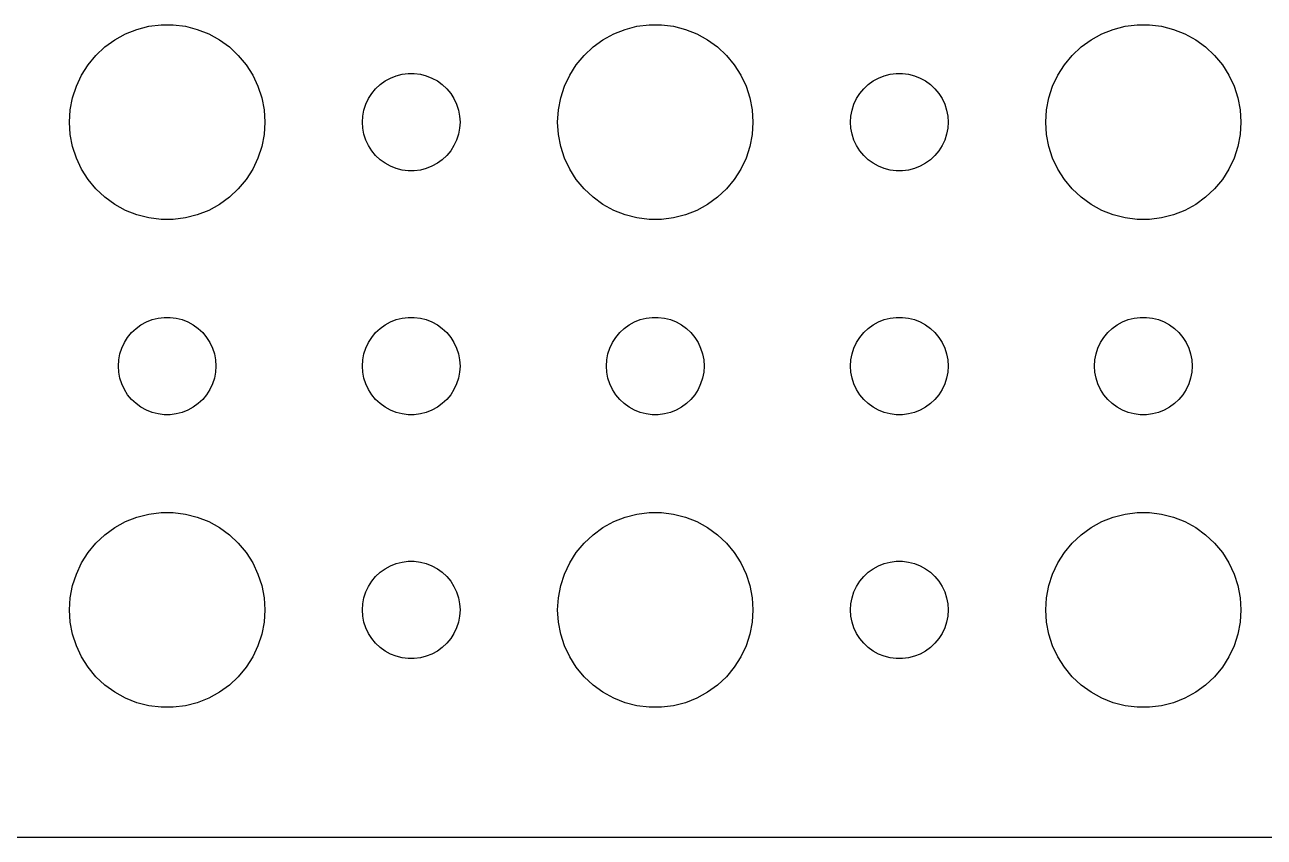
# Model space of a CAD drawing. Header units: metres. Extents: x -134 to 134, y 518 to 1078.
# Drawn here: x 63.12 to 101.21, y 518.01 to 542.99 of the extents above; entities that cross this region are included whole.
import ezdxf

# ---------------------------------------------------------------- set-up
doc = ezdxf.new("R2010")
doc.units = ezdxf.units.M

msp = doc.modelspace()

# ---------------------------------------------------------------- linework, layer by layer
for p, q in [((66.2227, 542.714), (66.573, 542.853)), ((66.573, 542.853), (66.9379, 542.947)), ((66.9379, 542.947), (67.3116, 542.994)), ((67.3116, 542.994), (67.6884, 542.994)), ((67.6884, 542.994), (68.0621, 542.947)), ((68.0621, 542.947), (68.427, 542.853)), ((68.427, 542.853), (68.7773, 542.714)), ((81.2227, 542.714), (81.573, 542.853)), ((81.573, 542.853), (81.9379, 542.947)), ((81.9379, 542.947), (82.3116, 542.994)), ((82.3116, 542.994), (82.6884, 542.994)), ((82.6884, 542.994), (83.0621, 542.947)), ((83.0621, 542.947), (83.427, 542.853)), ((83.427, 542.853), (83.7773, 542.714)), ((96.2227, 542.714), (96.573, 542.853)), ((96.573, 542.853), (96.9379, 542.947)), ((96.9379, 542.947), (97.3116, 542.994)), ((97.3116, 542.994), (97.6884, 542.994)), ((97.6884, 542.994), (98.0621, 542.947)), ((98.0621, 542.947), (98.427, 542.853)), ((98.427, 542.853), (98.7773, 542.714)), ((65.5877, 542.312), (65.8925, 542.533)), ((65.8925, 542.533), (66.2227, 542.714)), ((68.7773, 542.714), (69.1075, 542.533)), ((69.1075, 542.533), (69.4123, 542.312)), ((80.5877, 542.312), (80.8925, 542.533)), ((80.8925, 542.533), (81.2227, 542.714)), ((83.7773, 542.714), (84.1075, 542.533)), ((84.1075, 542.533), (84.4123, 542.312)), ((95.5877, 542.312), (95.8925, 542.533)), ((95.8925, 542.533), (96.2227, 542.714)), ((98.7773, 542.714), (99.1075, 542.533)), ((99.1075, 542.533), (99.4123, 542.312)), ((65.073, 541.763), (65.3131, 542.054)), ((65.3131, 542.054), (65.5877, 542.312)), ((69.4123, 542.312), (69.6869, 542.054)), ((69.6869, 542.054), (69.927, 541.763)), ((80.073, 541.763), (80.3131, 542.054)), ((80.3131, 542.054), (80.5877, 542.312)), ((84.4123, 542.312), (84.6869, 542.054)), ((84.6869, 542.054), (84.927, 541.763)), ((95.073, 541.763), (95.3131, 542.054)), ((95.3131, 542.054), (95.5877, 542.312)), ((99.4123, 542.312), (99.6869, 542.054)), ((99.6869, 542.054), (99.927, 541.763)), ((64.8711, 541.445), (65.073, 541.763)), ((69.927, 541.763), (70.1289, 541.445)), ((79.8711, 541.445), (80.073, 541.763)), ((84.927, 541.763), (85.1289, 541.445)), ((94.8711, 541.445), (95.073, 541.763)), ((99.927, 541.763), (100.129, 541.445)), ((64.7107, 541.104), (64.8711, 541.445)), ((70.1289, 541.445), (70.2893, 541.104)), ((74.0439, 541.156), (74.1963, 541.266)), ((74.1963, 541.266), (74.3613, 541.357)), ((74.3613, 541.357), (74.5365, 541.427)), ((74.5365, 541.427), (74.7189, 541.473)), ((74.7189, 541.473), (74.9058, 541.497)), ((74.9058, 541.497), (75.0942, 541.497)), ((75.0942, 541.497), (75.2811, 541.473)), ((75.2811, 541.473), (75.4635, 541.427)), ((75.4635, 541.427), (75.6387, 541.357)), ((75.6387, 541.357), (75.8037, 541.266)), ((75.8037, 541.266), (75.9561, 541.156)), ((79.7107, 541.104), (79.8711, 541.445)), ((85.1289, 541.445), (85.2893, 541.104)), ((89.0439, 541.156), (89.1963, 541.266)), ((89.1963, 541.266), (89.3613, 541.357)), ((89.3613, 541.357), (89.5365, 541.427)), ((89.5365, 541.427), (89.7189, 541.473)), ((89.7189, 541.473), (89.9058, 541.497)), ((89.9058, 541.497), (90.0942, 541.497)), ((90.0942, 541.497), (90.2811, 541.473)), ((90.2811, 541.473), (90.4635, 541.427)), ((90.4635, 541.427), (90.6387, 541.357)), ((90.6387, 541.357), (90.8037, 541.266)), ((90.8037, 541.266), (90.9561, 541.156)), ((94.7107, 541.104), (94.8711, 541.445)), ((100.129, 541.445), (100.289, 541.104)), ((64.5943, 540.746), (64.7107, 541.104)), ((70.2893, 541.104), (70.4057, 540.746)), ((73.6855, 540.723), (73.7865, 540.882)), ((73.7865, 540.882), (73.9065, 541.027)), ((73.9065, 541.027), (74.0439, 541.156)), ((75.9561, 541.156), (76.0934, 541.027)), ((76.0934, 541.027), (76.2135, 540.882)), ((76.2135, 540.882), (76.3145, 540.723)), ((79.5943, 540.746), (79.7107, 541.104)), ((85.2893, 541.104), (85.4057, 540.746)), ((88.6855, 540.723), (88.7865, 540.882)), ((88.7865, 540.882), (88.9065, 541.027)), ((88.9065, 541.027), (89.0439, 541.156)), ((90.9561, 541.156), (91.0934, 541.027)), ((91.0934, 541.027), (91.2135, 540.882)), ((91.2135, 540.882), (91.3145, 540.723)), ((94.5943, 540.746), (94.7107, 541.104)), ((100.289, 541.104), (100.406, 540.746)), ((64.5237, 540.376), (64.5943, 540.746)), ((70.4057, 540.746), (70.4763, 540.376)), ((73.5471, 540.373), (73.6053, 540.552)), ((73.6053, 540.552), (73.6855, 540.723)), ((76.3145, 540.723), (76.3947, 540.552)), ((76.3947, 540.552), (76.4529, 540.373)), ((79.5237, 540.376), (79.5943, 540.746)), ((85.4057, 540.746), (85.4763, 540.376)), ((88.5471, 540.373), (88.6053, 540.552)), ((88.6053, 540.552), (88.6855, 540.723)), ((91.3145, 540.723), (91.3947, 540.552)), ((91.3947, 540.552), (91.4529, 540.373)), ((94.5237, 540.376), (94.5943, 540.746)), ((100.406, 540.746), (100.476, 540.376)), ((64.5, 540), (64.5237, 540.376)), ((70.4763, 540.376), (70.5, 540)), ((73.5, 540), (73.5118, 540.188)), ((73.5118, 540.188), (73.5471, 540.373)), ((76.4529, 540.373), (76.4882, 540.188)), ((76.4882, 540.188), (76.5, 540)), ((79.5, 540), (79.5237, 540.376)), ((85.4763, 540.376), (85.5, 540)), ((88.5, 540), (88.5118, 540.188)), ((88.5118, 540.188), (88.5471, 540.373)), ((91.4529, 540.373), (91.4882, 540.188)), ((91.4882, 540.188), (91.5, 540)), ((94.5, 540), (94.5237, 540.376)), ((100.476, 540.376), (100.5, 540)), ((64.5237, 539.624), (64.5, 540)), ((70.5, 540), (70.4763, 539.624)), ((73.5118, 539.812), (73.5, 540)), ((73.5471, 539.627), (73.5118, 539.812)), ((76.4882, 539.812), (76.4529, 539.627)), ((76.5, 540), (76.4882, 539.812)), ((79.5237, 539.624), (79.5, 540)), ((85.5, 540), (85.4763, 539.624)), ((88.5118, 539.812), (88.5, 540)), ((88.5471, 539.627), (88.5118, 539.812)), ((91.4882, 539.812), (91.4529, 539.627)), ((91.5, 540), (91.4882, 539.812)), ((94.5237, 539.624), (94.5, 540)), ((100.5, 540), (100.476, 539.624)), ((64.5943, 539.254), (64.5237, 539.624)), ((70.4763, 539.624), (70.4057, 539.254)), ((73.6053, 539.448), (73.5471, 539.627)), ((73.6855, 539.277), (73.6053, 539.448)), ((76.3947, 539.448), (76.3145, 539.277)), ((76.4529, 539.627), (76.3947, 539.448)), ((79.5943, 539.254), (79.5237, 539.624)), ((85.4763, 539.624), (85.4057, 539.254)), ((88.6053, 539.448), (88.5471, 539.627)), ((88.6855, 539.277), (88.6053, 539.448)), ((91.3947, 539.448), (91.3145, 539.277)), ((91.4529, 539.627), (91.3947, 539.448)), ((94.5943, 539.254), (94.5237, 539.624)), ((100.476, 539.624), (100.406, 539.254)), ((64.7107, 538.896), (64.5943, 539.254)), ((70.4057, 539.254), (70.2893, 538.896)), ((73.7865, 539.118), (73.6855, 539.277)), ((73.9065, 538.973), (73.7865, 539.118)), ((74.0439, 538.844), (73.9065, 538.973)), ((76.0934, 538.973), (75.9561, 538.844)), ((76.2135, 539.118), (76.0934, 538.973)), ((76.3145, 539.277), (76.2135, 539.118)), ((79.7107, 538.896), (79.5943, 539.254)), ((85.4057, 539.254), (85.2893, 538.896)), ((88.7865, 539.118), (88.6855, 539.277)), ((88.9065, 538.973), (88.7865, 539.118)), ((89.0439, 538.844), (88.9065, 538.973)), ((91.0934, 538.973), (90.9561, 538.844)), ((91.2135, 539.118), (91.0934, 538.973)), ((91.3145, 539.277), (91.2135, 539.118)), ((94.7107, 538.896), (94.5943, 539.254)), ((100.406, 539.254), (100.289, 538.896)), ((64.8711, 538.555), (64.7107, 538.896)), ((70.2893, 538.896), (70.1289, 538.555)), ((74.1963, 538.734), (74.0439, 538.844)), ((74.3613, 538.643), (74.1963, 538.734)), ((74.5365, 538.573), (74.3613, 538.643)), ((75.6387, 538.643), (75.4635, 538.573)), ((75.8037, 538.734), (75.6387, 538.643)), ((75.9561, 538.844), (75.8037, 538.734)), ((79.8711, 538.555), (79.7107, 538.896)), ((85.2893, 538.896), (85.1289, 538.555)), ((89.1963, 538.734), (89.0439, 538.844)), ((89.3613, 538.643), (89.1963, 538.734)), ((89.5365, 538.573), (89.3613, 538.643)), ((90.6387, 538.643), (90.4635, 538.573)), ((90.8037, 538.734), (90.6387, 538.643)), ((90.9561, 538.844), (90.8037, 538.734)), ((94.8711, 538.555), (94.7107, 538.896)), ((100.289, 538.896), (100.129, 538.555)), ((65.073, 538.237), (64.8711, 538.555)), ((65.3131, 537.946), (65.073, 538.237)), ((69.927, 538.237), (69.6869, 537.946)), ((70.1289, 538.555), (69.927, 538.237)), ((74.7189, 538.527), (74.5365, 538.573)), ((74.9058, 538.503), (74.7189, 538.527)), ((75.0942, 538.503), (74.9058, 538.503)), ((75.2811, 538.527), (75.0942, 538.503)), ((75.4635, 538.573), (75.2811, 538.527)), ((80.073, 538.237), (79.8711, 538.555)), ((80.3131, 537.946), (80.073, 538.237)), ((84.927, 538.237), (84.6869, 537.946)), ((85.1289, 538.555), (84.927, 538.237)), ((89.7189, 538.527), (89.5365, 538.573)), ((89.9058, 538.503), (89.7189, 538.527)), ((90.0942, 538.503), (89.9058, 538.503)), ((90.2811, 538.527), (90.0942, 538.503)), ((90.4635, 538.573), (90.2811, 538.527)), ((95.073, 538.237), (94.8711, 538.555)), ((95.3131, 537.946), (95.073, 538.237)), ((99.927, 538.237), (99.6869, 537.946)), ((100.129, 538.555), (99.927, 538.237)), ((65.5877, 537.688), (65.3131, 537.946)), ((69.6869, 537.946), (69.4123, 537.688)), ((80.5877, 537.688), (80.3131, 537.946)), ((84.6869, 537.946), (84.4123, 537.688)), ((95.5877, 537.688), (95.3131, 537.946)), ((99.6869, 537.946), (99.4123, 537.688)), ((65.8925, 537.467), (65.5877, 537.688)), ((66.2227, 537.286), (65.8925, 537.467)), ((69.1075, 537.467), (68.7773, 537.286)), ((69.4123, 537.688), (69.1075, 537.467)), ((80.8925, 537.467), (80.5877, 537.688)), ((81.2227, 537.286), (80.8925, 537.467)), ((84.1075, 537.467), (83.7773, 537.286)), ((84.4123, 537.688), (84.1075, 537.467)), ((95.8925, 537.467), (95.5877, 537.688)), ((96.2227, 537.286), (95.8925, 537.467)), ((99.1075, 537.467), (98.7773, 537.286)), ((99.4123, 537.688), (99.1075, 537.467)), ((66.573, 537.147), (66.2227, 537.286)), ((66.9379, 537.053), (66.573, 537.147)), ((67.3116, 537.006), (66.9379, 537.053)), ((68.0621, 537.053), (67.6884, 537.006)), ((68.427, 537.147), (68.0621, 537.053)), ((68.7773, 537.286), (68.427, 537.147)), ((81.573, 537.147), (81.2227, 537.286)), ((81.9379, 537.053), (81.573, 537.147)), ((82.3116, 537.006), (81.9379, 537.053)), ((83.0621, 537.053), (82.6884, 537.006)), ((83.427, 537.147), (83.0621, 537.053)), ((83.7773, 537.286), (83.427, 537.147)), ((96.573, 537.147), (96.2227, 537.286)), ((96.9379, 537.053), (96.573, 537.147)), ((97.3116, 537.006), (96.9379, 537.053)), ((98.0621, 537.053), (97.6884, 537.006)), ((98.427, 537.147), (98.0621, 537.053)), ((98.7773, 537.286), (98.427, 537.147)), ((67.6884, 537.006), (67.3116, 537.006)), ((82.6884, 537.006), (82.3116, 537.006)), ((97.6884, 537.006), (97.3116, 537.006)), ((66.4065, 533.527), (66.5439, 533.656)), ((66.5439, 533.656), (66.6963, 533.766)), ((66.6963, 533.766), (66.8613, 533.857)), ((66.8613, 533.857), (67.0365, 533.927)), ((67.0365, 533.927), (67.2189, 533.973)), ((67.2189, 533.973), (67.4058, 533.997)), ((67.4058, 533.997), (67.5942, 533.997)), ((67.5942, 533.997), (67.7811, 533.973)), ((67.7811, 533.973), (67.9635, 533.927)), ((67.9635, 533.927), (68.1387, 533.857)), ((68.1387, 533.857), (68.3037, 533.766)), ((68.3037, 533.766), (68.4561, 533.656)), ((68.4561, 533.656), (68.5934, 533.527)), ((73.9065, 533.527), (74.0439, 533.656)), ((74.0439, 533.656), (74.1963, 533.766)), ((74.1963, 533.766), (74.3613, 533.857)), ((74.3613, 533.857), (74.5365, 533.927)), ((74.5365, 533.927), (74.7189, 533.973)), ((74.7189, 533.973), (74.9058, 533.997)), ((74.9058, 533.997), (75.0942, 533.997)), ((75.0942, 533.997), (75.2811, 533.973)), ((75.2811, 533.973), (75.4635, 533.927)), ((75.4635, 533.927), (75.6387, 533.857)), ((75.6387, 533.857), (75.8037, 533.766)), ((75.8037, 533.766), (75.9561, 533.656)), ((75.9561, 533.656), (76.0934, 533.527)), ((81.4065, 533.527), (81.5439, 533.656)), ((81.5439, 533.656), (81.6963, 533.766)), ((81.6963, 533.766), (81.8613, 533.857)), ((81.8613, 533.857), (82.0365, 533.927)), ((82.0365, 533.927), (82.2189, 533.973)), ((82.2189, 533.973), (82.4058, 533.997)), ((82.4058, 533.997), (82.5942, 533.997)), ((82.5942, 533.997), (82.7811, 533.973)), ((82.7811, 533.973), (82.9635, 533.927)), ((82.9635, 533.927), (83.1387, 533.857)), ((83.1387, 533.857), (83.3037, 533.766)), ((83.3037, 533.766), (83.4561, 533.656)), ((83.4561, 533.656), (83.5934, 533.527)), ((88.9065, 533.527), (89.0439, 533.656)), ((89.0439, 533.656), (89.1963, 533.766)), ((89.1963, 533.766), (89.3613, 533.857)), ((89.3613, 533.857), (89.5365, 533.927)), ((89.5365, 533.927), (89.7189, 533.973)), ((89.7189, 533.973), (89.9058, 533.997)), ((89.9058, 533.997), (90.0942, 533.997)), ((90.0942, 533.997), (90.2811, 533.973)), ((90.2811, 533.973), (90.4635, 533.927)), ((90.4635, 533.927), (90.6387, 533.857)), ((90.6387, 533.857), (90.8037, 533.766)), ((90.8037, 533.766), (90.9561, 533.656)), ((90.9561, 533.656), (91.0934, 533.527)), ((96.4065, 533.527), (96.5439, 533.656)), ((96.5439, 533.656), (96.6963, 533.766)), ((96.6963, 533.766), (96.8613, 533.857)), ((96.8613, 533.857), (97.0365, 533.927)), ((97.0365, 533.927), (97.2189, 533.973)), ((97.2189, 533.973), (97.4058, 533.997)), ((97.4058, 533.997), (97.5942, 533.997)), ((97.5942, 533.997), (97.7811, 533.973)), ((97.7811, 533.973), (97.9635, 533.927)), ((97.9635, 533.927), (98.1387, 533.857)), ((98.1387, 533.857), (98.3037, 533.766)), ((98.3037, 533.766), (98.4561, 533.656)), ((98.4561, 533.656), (98.5934, 533.527)), ((66.1855, 533.223), (66.2865, 533.382)), ((66.2865, 533.382), (66.4065, 533.527)), ((68.5934, 533.527), (68.7135, 533.382)), ((68.7135, 533.382), (68.8145, 533.223)), ((73.6855, 533.223), (73.7865, 533.382)), ((73.7865, 533.382), (73.9065, 533.527)), ((76.0934, 533.527), (76.2135, 533.382)), ((76.2135, 533.382), (76.3145, 533.223)), ((81.1855, 533.223), (81.2865, 533.382)), ((81.2865, 533.382), (81.4065, 533.527)), ((83.5934, 533.527), (83.7135, 533.382)), ((83.7135, 533.382), (83.8145, 533.223)), ((88.6855, 533.223), (88.7865, 533.382)), ((88.7865, 533.382), (88.9065, 533.527)), ((91.0934, 533.527), (91.2135, 533.382)), ((91.2135, 533.382), (91.3145, 533.223)), ((96.1855, 533.223), (96.2865, 533.382)), ((96.2865, 533.382), (96.4065, 533.527)), ((98.5934, 533.527), (98.7135, 533.382)), ((98.7135, 533.382), (98.8145, 533.223)), ((66.0118, 532.688), (66.0471, 532.873)), ((66.0471, 532.873), (66.1053, 533.052)), ((66.1053, 533.052), (66.1855, 533.223)), ((68.8145, 533.223), (68.8947, 533.052)), ((68.8947, 533.052), (68.9529, 532.873)), ((68.9529, 532.873), (68.9882, 532.688)), ((73.5118, 532.688), (73.5471, 532.873)), ((73.5471, 532.873), (73.6053, 533.052)), ((73.6053, 533.052), (73.6855, 533.223)), ((76.3145, 533.223), (76.3947, 533.052)), ((76.3947, 533.052), (76.4529, 532.873)), ((76.4529, 532.873), (76.4882, 532.688)), ((81.0118, 532.688), (81.0471, 532.873)), ((81.0471, 532.873), (81.1053, 533.052)), ((81.1053, 533.052), (81.1855, 533.223)), ((83.8145, 533.223), (83.8947, 533.052)), ((83.8947, 533.052), (83.9529, 532.873)), ((83.9529, 532.873), (83.9882, 532.688)), ((88.5118, 532.688), (88.5471, 532.873)), ((88.5471, 532.873), (88.6053, 533.052)), ((88.6053, 533.052), (88.6855, 533.223)), ((91.3145, 533.223), (91.3947, 533.052)), ((91.3947, 533.052), (91.4529, 532.873)), ((91.4529, 532.873), (91.4882, 532.688)), ((96.0118, 532.688), (96.0471, 532.873)), ((96.0471, 532.873), (96.1053, 533.052)), ((96.1053, 533.052), (96.1855, 533.223)), ((98.8145, 533.223), (98.8947, 533.052)), ((98.8947, 533.052), (98.9529, 532.873)), ((98.9529, 532.873), (98.9882, 532.688)), ((66, 532.5), (66.0118, 532.688)), ((66.0118, 532.312), (66, 532.5)), ((68.9882, 532.688), (69, 532.5)), ((69, 532.5), (68.9882, 532.312)), ((73.5, 532.5), (73.5118, 532.688)), ((73.5118, 532.312), (73.5, 532.5)), ((76.4882, 532.688), (76.5, 532.5)), ((76.5, 532.5), (76.4882, 532.312)), ((81, 532.5), (81.0118, 532.688)), ((81.0118, 532.312), (81, 532.5)), ((83.9882, 532.688), (84, 532.5)), ((84, 532.5), (83.9882, 532.312)), ((88.5, 532.5), (88.5118, 532.688)), ((88.5118, 532.312), (88.5, 532.5)), ((91.4882, 532.688), (91.5, 532.5)), ((91.5, 532.5), (91.4882, 532.312)), ((96, 532.5), (96.0118, 532.688)), ((96.0118, 532.312), (96, 532.5)), ((98.9882, 532.688), (99, 532.5)), ((99, 532.5), (98.9882, 532.312)), ((66.0471, 532.127), (66.0118, 532.312)), ((66.1053, 531.948), (66.0471, 532.127)), ((68.9529, 532.127), (68.8947, 531.948)), ((68.9882, 532.312), (68.9529, 532.127)), ((73.5471, 532.127), (73.5118, 532.312)), ((73.6053, 531.948), (73.5471, 532.127)), ((76.4529, 532.127), (76.3947, 531.948)), ((76.4882, 532.312), (76.4529, 532.127)), ((81.0471, 532.127), (81.0118, 532.312)), ((81.1053, 531.948), (81.0471, 532.127)), ((83.9529, 532.127), (83.8947, 531.948)), ((83.9882, 532.312), (83.9529, 532.127)), ((88.5471, 532.127), (88.5118, 532.312)), ((88.6053, 531.948), (88.5471, 532.127)), ((91.4529, 532.127), (91.3947, 531.948)), ((91.4882, 532.312), (91.4529, 532.127)), ((96.0471, 532.127), (96.0118, 532.312)), ((96.1053, 531.948), (96.0471, 532.127)), ((98.9529, 532.127), (98.8947, 531.948)), ((98.9882, 532.312), (98.9529, 532.127)), ((66.1855, 531.777), (66.1053, 531.948)), ((66.2865, 531.618), (66.1855, 531.777)), ((68.8145, 531.777), (68.7135, 531.618)), ((68.8947, 531.948), (68.8145, 531.777)), ((73.6855, 531.777), (73.6053, 531.948)), ((73.7865, 531.618), (73.6855, 531.777)), ((76.3145, 531.777), (76.2135, 531.618)), ((76.3947, 531.948), (76.3145, 531.777)), ((81.1855, 531.777), (81.1053, 531.948)), ((81.2865, 531.618), (81.1855, 531.777)), ((83.8145, 531.777), (83.7135, 531.618)), ((83.8947, 531.948), (83.8145, 531.777)), ((88.6855, 531.777), (88.6053, 531.948)), ((88.7865, 531.618), (88.6855, 531.777)), ((91.3145, 531.777), (91.2135, 531.618)), ((91.3947, 531.948), (91.3145, 531.777)), ((96.1855, 531.777), (96.1053, 531.948)), ((96.2865, 531.618), (96.1855, 531.777)), ((98.8145, 531.777), (98.7135, 531.618)), ((98.8947, 531.948), (98.8145, 531.777)), ((66.4065, 531.473), (66.2865, 531.618)), ((66.5439, 531.344), (66.4065, 531.473)), ((66.6963, 531.234), (66.5439, 531.344)), ((68.4561, 531.344), (68.3037, 531.234)), ((68.5934, 531.473), (68.4561, 531.344)), ((68.7135, 531.618), (68.5934, 531.473)), ((73.9065, 531.473), (73.7865, 531.618)), ((74.0439, 531.344), (73.9065, 531.473)), ((74.1963, 531.234), (74.0439, 531.344)), ((75.9561, 531.344), (75.8037, 531.234)), ((76.0934, 531.473), (75.9561, 531.344)), ((76.2135, 531.618), (76.0934, 531.473)), ((81.4065, 531.473), (81.2865, 531.618)), ((81.5439, 531.344), (81.4065, 531.473)), ((81.6963, 531.234), (81.5439, 531.344)), ((83.4561, 531.344), (83.3037, 531.234)), ((83.5934, 531.473), (83.4561, 531.344)), ((83.7135, 531.618), (83.5934, 531.473)), ((88.9065, 531.473), (88.7865, 531.618)), ((89.0439, 531.344), (88.9065, 531.473)), ((89.1963, 531.234), (89.0439, 531.344)), ((90.9561, 531.344), (90.8037, 531.234)), ((91.0934, 531.473), (90.9561, 531.344)), ((91.2135, 531.618), (91.0934, 531.473)), ((96.4065, 531.473), (96.2865, 531.618)), ((96.5439, 531.344), (96.4065, 531.473)), ((96.6963, 531.234), (96.5439, 531.344)), ((98.4561, 531.344), (98.3037, 531.234)), ((98.5934, 531.473), (98.4561, 531.344)), ((98.7135, 531.618), (98.5934, 531.473)), ((66.8613, 531.143), (66.6963, 531.234)), ((67.0365, 531.073), (66.8613, 531.143)), ((67.2189, 531.027), (67.0365, 531.073)), ((67.4058, 531.003), (67.2189, 531.027)), ((67.5942, 531.003), (67.4058, 531.003)), ((67.7811, 531.027), (67.5942, 531.003)), ((67.9635, 531.073), (67.7811, 531.027)), ((68.1387, 531.143), (67.9635, 531.073)), ((68.3037, 531.234), (68.1387, 531.143)), ((74.3613, 531.143), (74.1963, 531.234)), ((74.5365, 531.073), (74.3613, 531.143)), ((74.7189, 531.027), (74.5365, 531.073)), ((74.9058, 531.003), (74.7189, 531.027)), ((75.0942, 531.003), (74.9058, 531.003)), ((75.2811, 531.027), (75.0942, 531.003)), ((75.4635, 531.073), (75.2811, 531.027)), ((75.6387, 531.143), (75.4635, 531.073)), ((75.8037, 531.234), (75.6387, 531.143)), ((81.8613, 531.143), (81.6963, 531.234)), ((82.0365, 531.073), (81.8613, 531.143)), ((82.2189, 531.027), (82.0365, 531.073)), ((82.4058, 531.003), (82.2189, 531.027)), ((82.5942, 531.003), (82.4058, 531.003)), ((82.7811, 531.027), (82.5942, 531.003)), ((82.9635, 531.073), (82.7811, 531.027)), ((83.1387, 531.143), (82.9635, 531.073)), ((83.3037, 531.234), (83.1387, 531.143)), ((89.3613, 531.143), (89.1963, 531.234)), ((89.5365, 531.073), (89.3613, 531.143)), ((89.7189, 531.027), (89.5365, 531.073)), ((89.9058, 531.003), (89.7189, 531.027)), ((90.0942, 531.003), (89.9058, 531.003)), ((90.2811, 531.027), (90.0942, 531.003)), ((90.4635, 531.073), (90.2811, 531.027)), ((90.6387, 531.143), (90.4635, 531.073)), ((90.8037, 531.234), (90.6387, 531.143)), ((96.8613, 531.143), (96.6963, 531.234)), ((97.0365, 531.073), (96.8613, 531.143)), ((97.2189, 531.027), (97.0365, 531.073)), ((97.4058, 531.003), (97.2189, 531.027)), ((97.5942, 531.003), (97.4058, 531.003)), ((97.7811, 531.027), (97.5942, 531.003)), ((97.9635, 531.073), (97.7811, 531.027)), ((98.1387, 531.143), (97.9635, 531.073)), ((98.3037, 531.234), (98.1387, 531.143)), ((66.573, 527.853), (66.9379, 527.947)), ((66.9379, 527.947), (67.3116, 527.994)), ((67.3116, 527.994), (67.6884, 527.994)), ((67.6884, 527.994), (68.0621, 527.947)), ((68.0621, 527.947), (68.427, 527.853)), ((81.573, 527.853), (81.9379, 527.947)), ((81.9379, 527.947), (82.3116, 527.994)), ((82.3116, 527.994), (82.6884, 527.994)), ((82.6884, 527.994), (83.0621, 527.947)), ((83.0621, 527.947), (83.427, 527.853)), ((96.573, 527.853), (96.9379, 527.947)), ((96.9379, 527.947), (97.3116, 527.994)), ((97.3116, 527.994), (97.6884, 527.994)), ((97.6884, 527.994), (98.0621, 527.947)), ((98.0621, 527.947), (98.427, 527.853)), ((65.5877, 527.312), (65.8925, 527.533)), ((65.8925, 527.533), (66.2227, 527.714)), ((66.2227, 527.714), (66.573, 527.853)), ((68.427, 527.853), (68.7773, 527.714)), ((68.7773, 527.714), (69.1075, 527.533)), ((69.1075, 527.533), (69.4123, 527.312)), ((80.5877, 527.312), (80.8925, 527.533)), ((80.8925, 527.533), (81.2227, 527.714)), ((81.2227, 527.714), (81.573, 527.853)), ((83.427, 527.853), (83.7773, 527.714)), ((83.7773, 527.714), (84.1075, 527.533)), ((84.1075, 527.533), (84.4123, 527.312)), ((95.5877, 527.312), (95.8925, 527.533)), ((95.8925, 527.533), (96.2227, 527.714)), ((96.2227, 527.714), (96.573, 527.853)), ((98.427, 527.853), (98.7773, 527.714)), ((98.7773, 527.714), (99.1075, 527.533)), ((99.1075, 527.533), (99.4123, 527.312)), ((65.3131, 527.054), (65.5877, 527.312)), ((69.4123, 527.312), (69.6869, 527.054)), ((80.3131, 527.054), (80.5877, 527.312)), ((84.4123, 527.312), (84.6869, 527.054)), ((95.3131, 527.054), (95.5877, 527.312)), ((99.4123, 527.312), (99.6869, 527.054)), ((65.073, 526.763), (65.3131, 527.054)), ((69.6869, 527.054), (69.927, 526.763)), ((80.073, 526.763), (80.3131, 527.054)), ((84.6869, 527.054), (84.927, 526.763)), ((95.073, 526.763), (95.3131, 527.054)), ((99.6869, 527.054), (99.927, 526.763)), ((64.7107, 526.104), (64.8711, 526.445)), ((64.8711, 526.445), (65.073, 526.763)), ((69.927, 526.763), (70.1289, 526.445)), ((70.1289, 526.445), (70.2893, 526.104)), ((74.3613, 526.357), (74.5365, 526.427)), ((74.5365, 526.427), (74.7189, 526.473)), ((74.7189, 526.473), (74.9058, 526.497)), ((74.9058, 526.497), (75.0942, 526.497)), ((75.0942, 526.497), (75.2811, 526.473)), ((75.2811, 526.473), (75.4635, 526.427)), ((75.4635, 526.427), (75.6387, 526.357)), ((79.7107, 526.104), (79.8711, 526.445)), ((79.8711, 526.445), (80.073, 526.763)), ((84.927, 526.763), (85.1289, 526.445)), ((85.1289, 526.445), (85.2893, 526.104)), ((89.3613, 526.357), (89.5365, 526.427)), ((89.5365, 526.427), (89.7189, 526.473)), ((89.7189, 526.473), (89.9058, 526.497)), ((89.9058, 526.497), (90.0942, 526.497)), ((90.0942, 526.497), (90.2811, 526.473)), ((90.2811, 526.473), (90.4635, 526.427)), ((90.4635, 526.427), (90.6387, 526.357)), ((94.7107, 526.104), (94.8711, 526.445)), ((94.8711, 526.445), (95.073, 526.763)), ((99.927, 526.763), (100.129, 526.445)), ((100.129, 526.445), (100.289, 526.104)), ((64.5943, 525.746), (64.7107, 526.104)), ((70.2893, 526.104), (70.4057, 525.746)), ((73.7865, 525.882), (73.9065, 526.027)), ((73.9065, 526.027), (74.0439, 526.156)), ((74.0439, 526.156), (74.1963, 526.266)), ((74.1963, 526.266), (74.3613, 526.357)), ((75.6387, 526.357), (75.8037, 526.266)), ((75.8037, 526.266), (75.9561, 526.156)), ((75.9561, 526.156), (76.0934, 526.027)), ((76.0934, 526.027), (76.2135, 525.882)), ((79.5943, 525.746), (79.7107, 526.104)), ((85.2893, 526.104), (85.4057, 525.746)), ((88.7865, 525.882), (88.9065, 526.027)), ((88.9065, 526.027), (89.0439, 526.156)), ((89.0439, 526.156), (89.1963, 526.266)), ((89.1963, 526.266), (89.3613, 526.357)), ((90.6387, 526.357), (90.8037, 526.266)), ((90.8037, 526.266), (90.9561, 526.156)), ((90.9561, 526.156), (91.0934, 526.027)), ((91.0934, 526.027), (91.2135, 525.882)), ((94.5943, 525.746), (94.7107, 526.104)), ((100.289, 526.104), (100.406, 525.746)), ((64.5237, 525.376), (64.5943, 525.746)), ((70.4057, 525.746), (70.4763, 525.376)), ((73.6053, 525.552), (73.6855, 525.723)), ((73.6855, 525.723), (73.7865, 525.882)), ((76.2135, 525.882), (76.3145, 525.723)), ((76.3145, 525.723), (76.3947, 525.552)), ((79.5237, 525.376), (79.5943, 525.746)), ((85.4057, 525.746), (85.4763, 525.376)), ((88.6053, 525.552), (88.6855, 525.723)), ((88.6855, 525.723), (88.7865, 525.882)), ((91.2135, 525.882), (91.3145, 525.723)), ((91.3145, 525.723), (91.3947, 525.552)), ((94.5237, 525.376), (94.5943, 525.746)), ((100.406, 525.746), (100.476, 525.376)), ((64.5, 525), (64.5237, 525.376)), ((70.4763, 525.376), (70.5, 525)), ((73.5118, 525.188), (73.5471, 525.373)), ((73.5471, 525.373), (73.6053, 525.552)), ((76.3947, 525.552), (76.4529, 525.373)), ((76.4529, 525.373), (76.4882, 525.188)), ((79.5, 525), (79.5237, 525.376)), ((85.4763, 525.376), (85.5, 525)), ((88.5118, 525.188), (88.5471, 525.373)), ((88.5471, 525.373), (88.6053, 525.552)), ((91.3947, 525.552), (91.4529, 525.373)), ((91.4529, 525.373), (91.4882, 525.188)), ((94.5, 525), (94.5237, 525.376)), ((100.476, 525.376), (100.5, 525)), ((64.5237, 524.624), (64.5, 525)), ((70.5, 525), (70.4763, 524.624)), ((73.5, 525), (73.5118, 525.188)), ((73.5118, 524.812), (73.5, 525)), ((76.4882, 525.188), (76.5, 525)), ((76.5, 525), (76.4882, 524.812)), ((79.5237, 524.624), (79.5, 525)), ((85.5, 525), (85.4763, 524.624)), ((88.5, 525), (88.5118, 525.188)), ((88.5118, 524.812), (88.5, 525)), ((91.4882, 525.188), (91.5, 525)), ((91.5, 525), (91.4882, 524.812)), ((94.5237, 524.624), (94.5, 525)), ((100.5, 525), (100.476, 524.624)), ((64.5943, 524.254), (64.5237, 524.624)), ((70.4763, 524.624), (70.4057, 524.254)), ((73.5471, 524.627), (73.5118, 524.812)), ((73.6053, 524.448), (73.5471, 524.627)), ((76.4529, 524.627), (76.3947, 524.448)), ((76.4882, 524.812), (76.4529, 524.627)), ((79.5943, 524.254), (79.5237, 524.624)), ((85.4763, 524.624), (85.4057, 524.254)), ((88.5471, 524.627), (88.5118, 524.812)), ((88.6053, 524.448), (88.5471, 524.627)), ((91.4529, 524.627), (91.3947, 524.448)), ((91.4882, 524.812), (91.4529, 524.627)), ((94.5943, 524.254), (94.5237, 524.624)), ((100.476, 524.624), (100.406, 524.254)), ((64.7107, 523.896), (64.5943, 524.254)), ((70.4057, 524.254), (70.2893, 523.896)), ((73.6855, 524.277), (73.6053, 524.448)), ((73.7865, 524.118), (73.6855, 524.277)), ((73.9065, 523.973), (73.7865, 524.118)), ((76.2135, 524.118), (76.0934, 523.973)), ((76.3145, 524.277), (76.2135, 524.118)), ((76.3947, 524.448), (76.3145, 524.277)), ((79.7107, 523.896), (79.5943, 524.254)), ((85.4057, 524.254), (85.2893, 523.896)), ((88.6855, 524.277), (88.6053, 524.448)), ((88.7865, 524.118), (88.6855, 524.277)), ((88.9065, 523.973), (88.7865, 524.118)), ((91.2135, 524.118), (91.0934, 523.973)), ((91.3145, 524.277), (91.2135, 524.118)), ((91.3947, 524.448), (91.3145, 524.277)), ((94.7107, 523.896), (94.5943, 524.254)), ((100.406, 524.254), (100.289, 523.896)), ((64.8711, 523.555), (64.7107, 523.896)), ((70.2893, 523.896), (70.1289, 523.555)), ((74.0439, 523.844), (73.9065, 523.973)), ((74.1963, 523.734), (74.0439, 523.844)), ((74.3613, 523.643), (74.1963, 523.734)), ((75.8037, 523.734), (75.6387, 523.643)), ((75.9561, 523.844), (75.8037, 523.734)), ((76.0934, 523.973), (75.9561, 523.844)), ((79.8711, 523.555), (79.7107, 523.896)), ((85.2893, 523.896), (85.1289, 523.555)), ((89.0439, 523.844), (88.9065, 523.973)), ((89.1963, 523.734), (89.0439, 523.844)), ((89.3613, 523.643), (89.1963, 523.734)), ((90.8037, 523.734), (90.6387, 523.643)), ((90.9561, 523.844), (90.8037, 523.734)), ((91.0934, 523.973), (90.9561, 523.844)), ((94.8711, 523.555), (94.7107, 523.896)), ((100.289, 523.896), (100.129, 523.555)), ((65.073, 523.237), (64.8711, 523.555)), ((70.1289, 523.555), (69.927, 523.237)), ((74.5365, 523.573), (74.3613, 523.643)), ((74.7189, 523.527), (74.5365, 523.573)), ((74.9058, 523.503), (74.7189, 523.527)), ((75.0942, 523.503), (74.9058, 523.503)), ((75.2811, 523.527), (75.0942, 523.503)), ((75.4635, 523.573), (75.2811, 523.527)), ((75.6387, 523.643), (75.4635, 523.573)), ((80.073, 523.237), (79.8711, 523.555)), ((85.1289, 523.555), (84.927, 523.237)), ((89.5365, 523.573), (89.3613, 523.643)), ((89.7189, 523.527), (89.5365, 523.573)), ((89.9058, 523.503), (89.7189, 523.527)), ((90.0942, 523.503), (89.9058, 523.503)), ((90.2811, 523.527), (90.0942, 523.503)), ((90.4635, 523.573), (90.2811, 523.527)), ((90.6387, 523.643), (90.4635, 523.573)), ((95.073, 523.237), (94.8711, 523.555)), ((100.129, 523.555), (99.927, 523.237)), ((65.3131, 522.946), (65.073, 523.237)), ((69.927, 523.237), (69.6869, 522.946)), ((80.3131, 522.946), (80.073, 523.237)), ((84.927, 523.237), (84.6869, 522.946)), ((95.3131, 522.946), (95.073, 523.237)), ((99.927, 523.237), (99.6869, 522.946)), ((65.5877, 522.688), (65.3131, 522.946)), ((65.8925, 522.467), (65.5877, 522.688)), ((69.4123, 522.688), (69.1075, 522.467)), ((69.6869, 522.946), (69.4123, 522.688)), ((80.5877, 522.688), (80.3131, 522.946)), ((80.8925, 522.467), (80.5877, 522.688)), ((84.4123, 522.688), (84.1075, 522.467)), ((84.6869, 522.946), (84.4123, 522.688)), ((95.5877, 522.688), (95.3131, 522.946)), ((95.8925, 522.467), (95.5877, 522.688)), ((99.4123, 522.688), (99.1075, 522.467)), ((99.6869, 522.946), (99.4123, 522.688)), ((66.2227, 522.286), (65.8925, 522.467)), ((66.573, 522.147), (66.2227, 522.286)), ((68.7773, 522.286), (68.427, 522.147)), ((69.1075, 522.467), (68.7773, 522.286)), ((81.2227, 522.286), (80.8925, 522.467)), ((81.573, 522.147), (81.2227, 522.286)), ((83.7773, 522.286), (83.427, 522.147)), ((84.1075, 522.467), (83.7773, 522.286)), ((96.2227, 522.286), (95.8925, 522.467)), ((96.573, 522.147), (96.2227, 522.286)), ((98.7773, 522.286), (98.427, 522.147)), ((99.1075, 522.467), (98.7773, 522.286)), ((66.9379, 522.053), (66.573, 522.147)), ((67.3116, 522.006), (66.9379, 522.053)), ((67.6884, 522.006), (67.3116, 522.006)), ((68.0621, 522.053), (67.6884, 522.006)), ((68.427, 522.147), (68.0621, 522.053)), ((81.9379, 522.053), (81.573, 522.147)), ((82.3116, 522.006), (81.9379, 522.053)), ((82.6884, 522.006), (82.3116, 522.006)), ((83.0621, 522.053), (82.6884, 522.006)), ((83.427, 522.147), (83.0621, 522.053)), ((96.9379, 522.053), (96.573, 522.147)), ((97.3116, 522.006), (96.9379, 522.053)), ((97.6884, 522.006), (97.3116, 522.006)), ((98.0621, 522.053), (97.6884, 522.006)), ((98.427, 522.147), (98.0621, 522.053)), ((-129.814, 518.01), (129.814, 518.01))]:
    msp.add_line(p, q)

doc.saveas('drawing.dxf')
